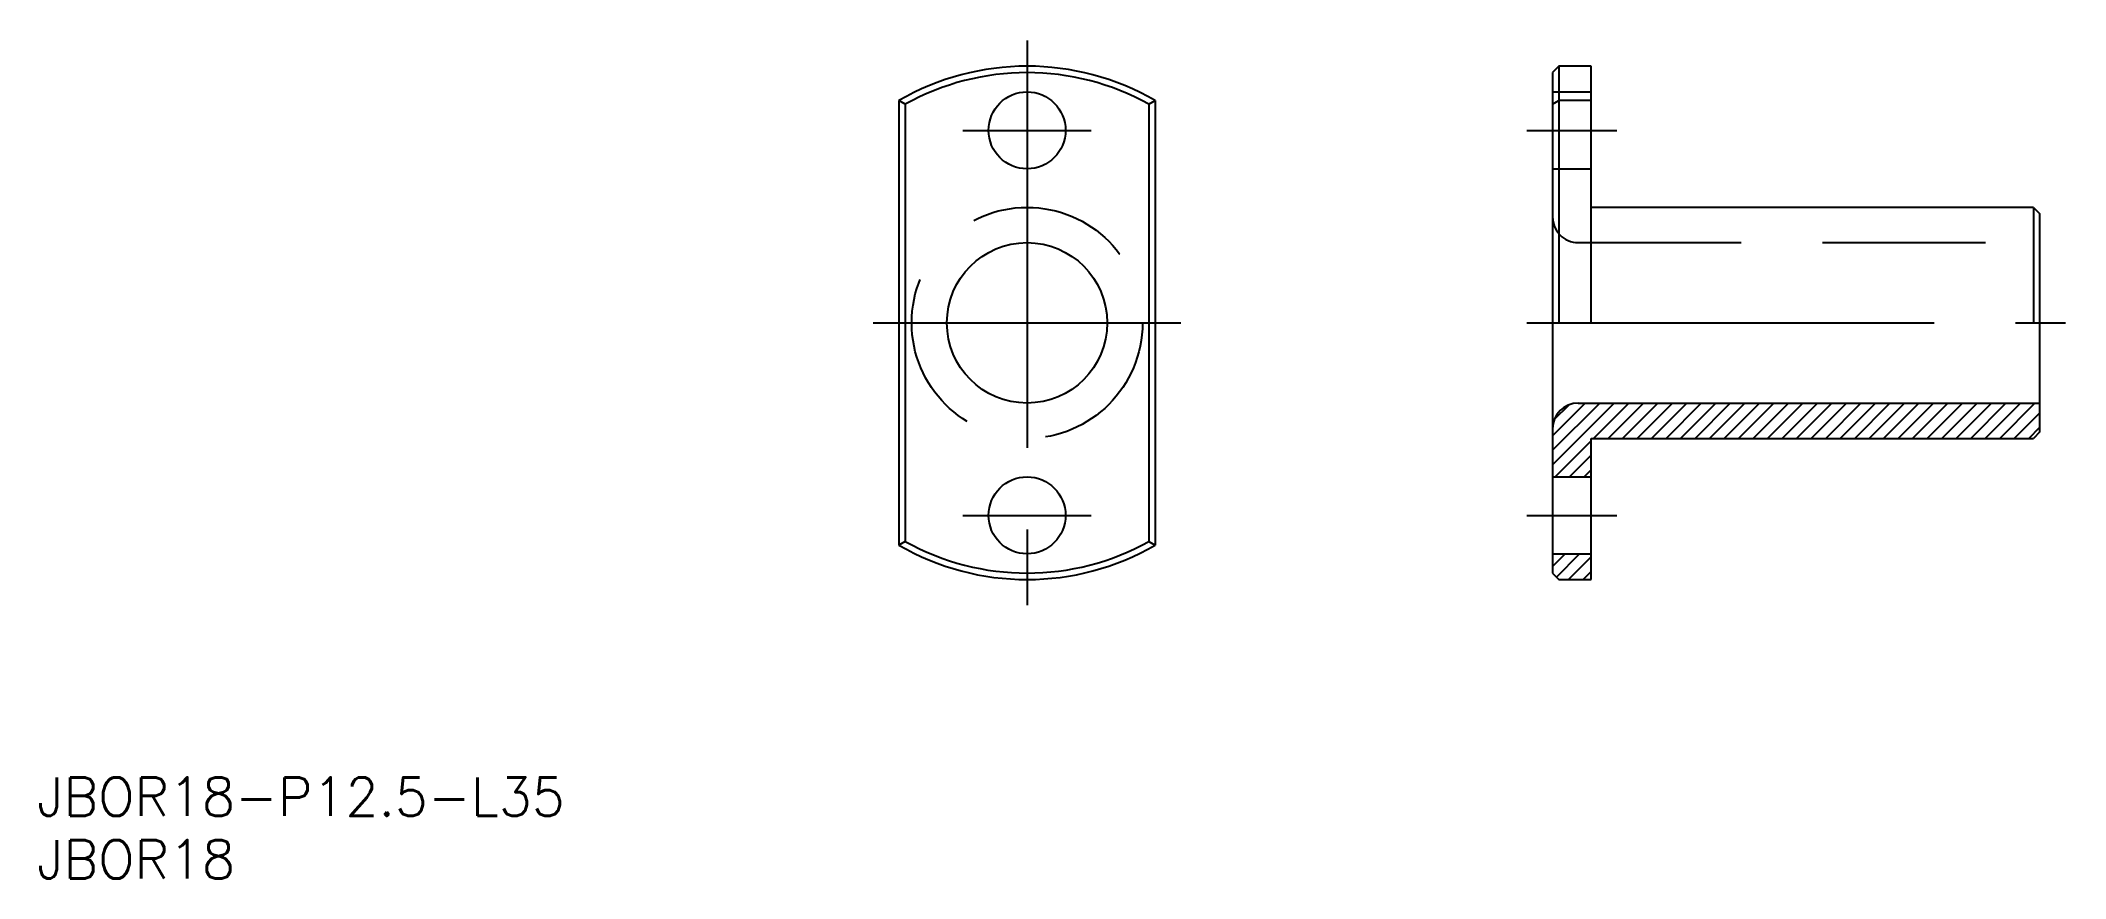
# Model space of a CAD drawing. Extents: x -77 to 81, y -43 to 22.
import ezdxf

# ---------------------------------------------------------------- set-up
doc = ezdxf.new("R2010")
doc.units = 0
doc.linetypes.add('CENTER', pattern=[50.8, 31.75, -6.35, 6.35, -6.35])
doc.linetypes.add('DASHED', pattern=[19.05, 12.7, -6.35])
doc.layers.get('0').update_dxf_attribs({"linetype": 'CONTINUOUS'})
doc.layers.add('CENTER', color=1, linetype='CENTER')
doc.styles.get("Standard").update_dxf_attribs({"font": 'txt.shx', "height": 3, "bigfont": 'bigfont.shx'})

msp = doc.modelspace()

# ---------------------------------------------------------------- linework, layer by layer
at = {"color": 7, "linetype": 'CONTINUOUS'}
for p, q in [((41.48, 20), (40.98, 19.5)), ((40.98, 19.5), (40.98, -19.5)), ((41.48, 20), (41.48, 0)), ((43.98, 20), (41.48, 20)), ((43.98, 0), (43.98, 20)), ((-10, 17.32), (-10, -17.32)), ((-9.5, 17.03), (-10, 17.32)), ((-9.5, 17.03), (-9.5, -17.03)), ((9.5, 17.03), (10, 17.32)), ((9.5, 17.03), (9.5, -17.03)), ((10, 17.32), (10, -17.32)), ((40.98, 17.03), (41.48, 17.32)), ((43.98, 17.32), (41.48, 17.32)), ((78.48, 9), (43.98, 9)), ((78.48, 9), (78.48, 0)), ((78.48, 9), (78.98, 8.5)), ((78.98, -8.5), (78.98, 8.5)), ((42.98, -6.25), (78.98, -6.25)), ((43.98, -9), (78.48, -9)), ((43.98, -20), (43.98, -9)), ((78.98, -8.5), (78.48, -9)), ((40.98, -12), (43.98, -12)), ((-9.5, -17.03), (-10, -17.32)), ((9.5, -17.03), (10, -17.32)), ((40.98, -18), (43.98, -18)), ((40.98, -19.5), (41.48, -20)), ((41.48, -20), (43.98, -20))]:
    msp.add_line(p, q, dxfattribs=at)
at = {"color": 3, "linetype": 'DASHED'}
for p, q in [((40.98, 18), (43.98, 18)), ((40.98, 12), (43.98, 12)), ((42.98, 6.25), (78.98, 6.25))]:
    msp.add_line(p, q, dxfattribs=at)
at = {"color": 3, "linetype": 'CONTINUOUS'}
for p, q in [((40.98, -8.8), (43.53, -6.25)), ((40.98, -9.93), (44.66, -6.25)), ((40.98, -11.06), (45.79, -6.25)), ((44.17, -9), (46.92, -6.25)), ((45.31, -9), (48.06, -6.25)), ((46.44, -9), (49.19, -6.25)), ((47.57, -9), (50.32, -6.25)), ((48.7, -9), (51.45, -6.25)), ((49.83, -9), (52.58, -6.25)), ((50.96, -9), (53.71, -6.25)), ((52.09, -9), (54.84, -6.25)), ((53.23, -9), (55.98, -6.25)), ((54.36, -9), (57.11, -6.25)), ((55.49, -9), (58.24, -6.25)), ((56.62, -9), (59.37, -6.25)), ((57.75, -9), (60.5, -6.25)), ((58.88, -9), (61.63, -6.25)), ((60.01, -9), (62.76, -6.25)), ((61.14, -9), (63.89, -6.25)), ((62.28, -9), (65.03, -6.25)), ((63.41, -9), (66.16, -6.25)), ((64.54, -9), (67.29, -6.25)), ((65.67, -9), (68.42, -6.25)), ((66.8, -9), (69.55, -6.25)), ((67.93, -9), (70.68, -6.25)), ((69.06, -9), (71.81, -6.25)), ((70.2, -9), (72.95, -6.25)), ((71.33, -9), (74.08, -6.25)), ((72.46, -9), (75.21, -6.25)), ((73.59, -9), (76.34, -6.25)), ((74.72, -9), (77.47, -6.25)), ((75.85, -9), (78.6, -6.25)), ((41.11, -7.54), (42.27, -6.38)), ((76.98, -9), (78.98, -7)), ((41.17, -12), (43.98, -9.19)), ((78.12, -9), (78.98, -8.13)), ((42.31, -12), (43.98, -10.32)), ((43.44, -12), (43.98, -11.46)), ((40.98, -18.98), (41.96, -18)), ((41.29, -19.81), (43.09, -18)), ((42.23, -20), (43.98, -18.24)), ((43.36, -20), (43.98, -19.38))]:
    msp.add_line(p, q, dxfattribs=at)
at = {"color": 7, "linetype": 'CONTINUOUS'}
for centre, radius in [((0, 15), 3), ((0, 0), 6.25), ((0, -15), 3)]:
    msp.add_circle(centre, radius, dxfattribs=at)
at = {"color": 3, "linetype": 'DASHED'}
msp.add_circle((0, 0), 9, dxfattribs=at)
at = {"color": 7, "linetype": 'CONTINUOUS'}
for centre, radius, start, end in [((0, 0), 20, 60, 120), ((0, 0), 19.5, 60.8446, 119.1554), ((42.98, -8.25), 2, 90, 180), ((0, 0), 20, 240, 300), ((0, 0), 19.5, 240.8446, 299.1554)]:
    msp.add_arc(centre, radius, start, end, dxfattribs=at)
at = {"color": 3, "linetype": 'DASHED'}
msp.add_arc((42.98, 8.25), 2, 180, 270, dxfattribs=at)
at = {"layer": 'CENTER', "color": 1, "linetype": 'CENTER'}
for p, q in [((0, 22), (0, -22)), ((-5, 15), (5, 15)), ((38.98, 15), (45.98, 15)), ((-12, 0), (12, 0)), ((38.98, 0), (80.98, 0)), ((-5, -15), (5, -15)), ((38.98, -15), (45.98, -15))]:
    msp.add_line(p, q, dxfattribs=at)

# ---------------------------------------------------------------- texts
at = {"color": 7, "linetype": 'CONTINUOUS'}
for s, p in [('JBOR18-P12.5-L35', (-77.2, -38.42)), ('JBOR18', (-77.2, -43.3))]:
    msp.add_text(s, height=3, dxfattribs=at).set_placement(p)

doc.saveas('drawing.dxf')
